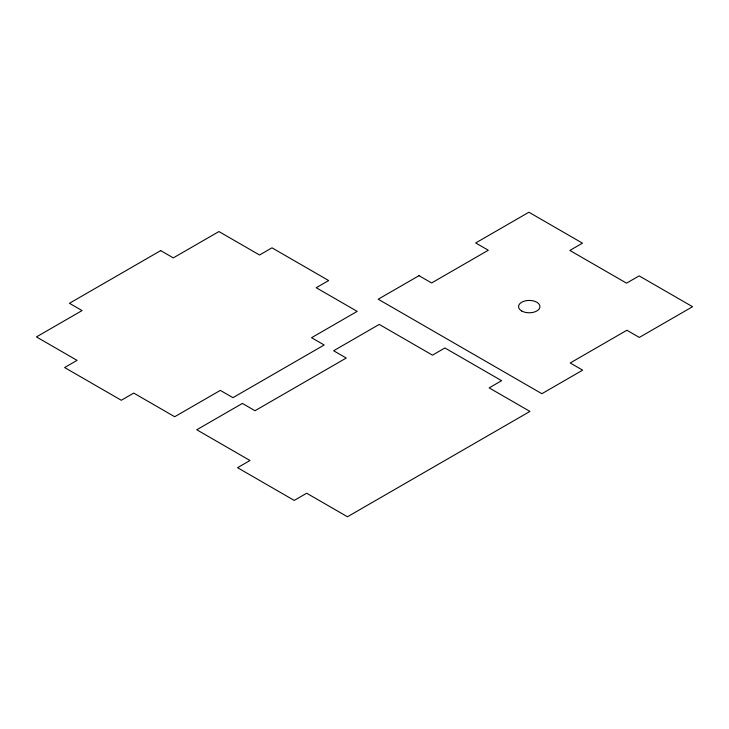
<?xml version="1.0" encoding="UTF-8"?>
<svg xmlns="http://www.w3.org/2000/svg" width="729" height="729" viewBox="0 0 729 729"><rect width="100%" height="100%" fill="white"/><g stroke="black" fill="none" stroke-linecap="round" stroke-linejoin="round"><path stroke-width="1.09" d="M160.699 250.612L69.455 303.291L82.067 310.572L36.45 336.916L77.055 360.363L64.617 367.544L121.296 400.267L133.735 393.086L174.696 416.733L220.313 390.389L232.934 397.669L324.168 344.999L311.556 337.709L357.174 311.374L316.222 287.727L328.661 280.547L271.981 247.824L259.542 255.004L218.937 231.558L173.311 257.893L160.699 250.612M419.002 275.68L378.214 299.227L541.866 393.706L582.644 370.159L570.206 362.978L626.885 330.255L639.324 337.436L692.55 306.709L639.151 275.881L626.539 283.162L569.859 250.439L582.471 243.158L528.899 212.23L475.682 242.957L488.293 250.238L431.614 282.961L419.002 275.68M242.393 403.438L196.766 429.773L249.992 460.5L237.554 467.69L294.234 500.413L306.672 493.223L347.46 516.77L529.937 411.42L489.159 387.874L501.598 380.684L444.918 347.961L432.479 355.151L379.253 324.414L333.636 350.758L346.248 358.039L255.004 410.719L242.393 403.438M521.691 310.973A10.689 6.169 0 0 0 539.578 308.203A10.689 6.169 0 0 0 526.484 300.649A10.689 6.169 0 0 0 521.691 310.973"/></g></svg>
